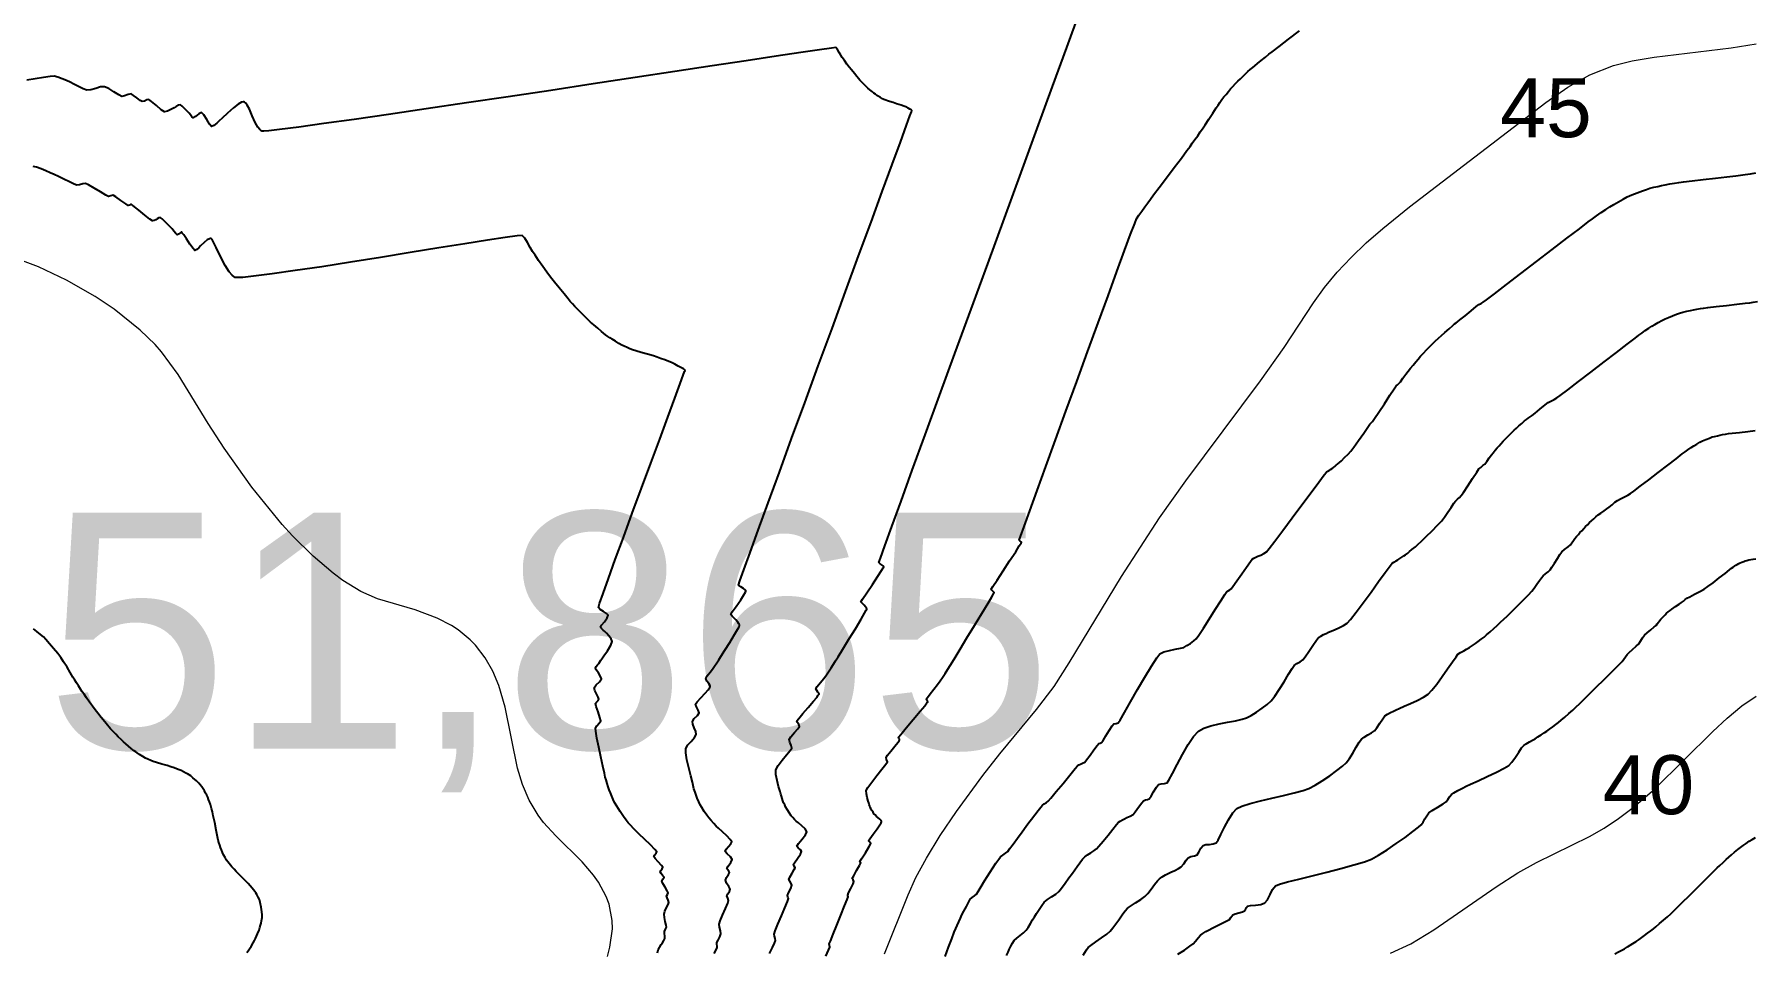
# Model space of a CAD drawing. Extents: x 27 to 849, y 0 to 853.
# Drawn here: x 180.9 to 329.2, y 564.6 to 643.6 of the extents above; entities that cross this region are included whole.
import ezdxf
from ezdxf.enums import TextEntityAlignment as Align

# ---------------------------------------------------------------- set-up
doc = ezdxf.new("R2010")
doc.units = 0
doc.header["$LTSCALE"] = 2
for name, color, linetype in [('Curva 1 m', 5, 'Continuous'), ('Curva Mestra', 1, 'Continuous'), ('TXT - TEXTO 01', 142, 'Continuous')]:
    doc.layers.add(name, color=color, linetype=linetype)
doc.styles.add('ARIAL', font='arial.ttf')

msp = doc.modelspace()

# ---------------------------------------------------------------- linework, layer by layer
at = {"extrusion": (-0.049704, 0.050571, 0.997483), "elevation": -45.88}
msp.add_lwpolyline([(-371.68, 250.55), (-374.36, -58.63), (-849.75, -54.52), (-847.07, 254.67)], close=True, dxfattribs=at)
at = {"layer": 'Curva 1 m', "linetype": 'Continuous', "lineweight": -3}
for points, elevation in [([(244.25, 564.47), (244.34, 564.65), (244.51, 565), (244.69, 565.37), (244.78, 565.6), (244.75, 565.77), (244.69, 565.98), (244.67, 566.15), (244.76, 566.43), (244.99, 567), (245.29, 567.71), (245.58, 568.42), (245.8, 568.97), (245.89, 569.21), (245.84, 569.34), (245.8, 569.47), (245.9, 569.7), (246.1, 570.08), (246.2, 570.36), (246.13, 570.52), (246, 570.7), (245.93, 570.86), (246.02, 571.06), (246.21, 571.39), (246.39, 571.7), (246.48, 571.87), (246.39, 571.99), (246.31, 572.11), (246.42, 572.29), (246.67, 572.66), (246.92, 573.04), (247.02, 573.27), (246.92, 573.41), (246.73, 573.58), (246.63, 573.73), (246.76, 573.94), (247.06, 574.3), (247.35, 574.69), (247.47, 574.97), (247.34, 575.21), (247.05, 575.47), (246.76, 575.72), (246.57, 575.87), (246.43, 576.02), (246.27, 576.18), (246.14, 576.34), (245.99, 576.56), (245.79, 576.87), (245.65, 577.1), (245.57, 577.27), (245.48, 577.47), (245.42, 577.64), (245.36, 577.82), (245.3, 578.02), (245.25, 578.2), (245.18, 578.43), (245.05, 578.86), (244.91, 579.38), (244.82, 579.9), (244.82, 580.3), (245, 580.67), (245.34, 581.13), (245.72, 581.58), (246.04, 581.95), (246.18, 582.17), (246.13, 582.4), (246.01, 582.68), (245.96, 582.92), (246.11, 583.15), (246.41, 583.5), (246.7, 583.84), (246.84, 584.04), (246.79, 584.19), (246.68, 584.37), (246.63, 584.53), (246.78, 584.73), (247.13, 585.15), (247.58, 585.67), (248.04, 586.2), (248.33, 586.54), (248.47, 586.72), (248.52, 586.8), (248.53, 586.81), (248.53, 586.84), (248.5, 586.9), (248.44, 586.99), (248.33, 587.13), (248.26, 587.28), (248.38, 587.47), (248.64, 587.8), (248.94, 588.17), (249.17, 588.47), (249.36, 588.75), (249.57, 589.08), (249.78, 589.4), (249.95, 589.69), (250.17, 590.03), (250.58, 590.7), (251.1, 591.54), (251.66, 592.45), (252.15, 593.27), (252.46, 593.78), (252.6, 594.04), (252.64, 594.13), (252.65, 594.15), (252.65, 594.17), (252.62, 594.23), (252.54, 594.34), (252.43, 594.47), (252.33, 594.57), (252.22, 594.67), (252.14, 594.77), (252.29, 595), (252.65, 595.55), (253.13, 596.26), (253.61, 596.98), (253.91, 597.46), (254.06, 597.7), (254.11, 597.79), (254.11, 597.81), (254.1, 597.83), (254.06, 597.87), (253.97, 597.94), (253.81, 598.03), (253.69, 598.15), (253.82, 598.53), (254.2, 599.58), (254.8, 601.25), (255.6, 603.45), (256.57, 606.11), (257.69, 609.16), (258.92, 612.54), (260.24, 616.17), (261.63, 619.97), (263.07, 623.88), (264.51, 627.83), (265.94, 631.74), (267.33, 635.54), (268.66, 639.16), (269.9, 642.53), (271.01, 645.58)], 47), ([(249.12, 564.25), (249.36, 564.76), (249.47, 565.02), (249.44, 565.16), (249.41, 565.3), (249.51, 565.54), (249.74, 566.13), (250.06, 566.92), (250.41, 567.78), (250.72, 568.57), (250.96, 569.14), (251.05, 569.37), (251.02, 569.44), (251, 569.5), (251.08, 569.69), (251.27, 570.08), (251.46, 570.48), (251.54, 570.68), (251.47, 570.81), (251.4, 570.93), (251.52, 571.16), (251.77, 571.62), (252.02, 572.07), (252.13, 572.28), (252.09, 572.34), (252.05, 572.4), (252.2, 572.64), (252.53, 573.16), (252.85, 573.68), (253, 573.95), (252.9, 574.06), (252.8, 574.18), (252.92, 574.36), (253.2, 574.75), (253.54, 575.22), (253.77, 575.56), (253.89, 575.74), (253.92, 575.82), (253.93, 575.84), (253.92, 575.87), (253.88, 575.93), (253.78, 576.04), (253.61, 576.18), (253.48, 576.29), (253.37, 576.41), (253.26, 576.52), (253.19, 576.64), (253.08, 576.79), (253.02, 576.91), (252.95, 577.04), (252.9, 577.18), (252.86, 577.32), (252.82, 577.46), (252.77, 577.61), (252.68, 577.91), (252.61, 578.24), (252.6, 578.51), (252.75, 578.77), (253.09, 579.24), (253.52, 579.81), (253.95, 580.36), (254.28, 580.79), (254.42, 580.99), (254.36, 581.18), (254.31, 581.37), (254.44, 581.55), (254.73, 581.92), (255.07, 582.34), (255.31, 582.64), (255.43, 582.79), (255.47, 582.85), (255.48, 582.86), (255.48, 582.88), (255.46, 582.93), (255.41, 583.01), (255.38, 583.11), (255.57, 583.35), (256.03, 583.91), (256.64, 584.63), (257.25, 585.35), (257.64, 585.82), (257.83, 586.06), (257.9, 586.14), (257.9, 586.15), (257.9, 586.17), (257.88, 586.22), (257.82, 586.3), (257.77, 586.39), (257.87, 586.53), (258.11, 586.85), (258.43, 587.25), (258.74, 587.65), (258.98, 587.97), (259.17, 588.26), (259.4, 588.6), (259.62, 588.96), (259.84, 589.3), (260.03, 589.6), (260.26, 589.98), (260.7, 590.7), (261.28, 591.66), (261.93, 592.72), (262.56, 593.76), (263.1, 594.66), (263.42, 595.19), (263.57, 595.45), (263.61, 595.53), (263.62, 595.54), (263.62, 595.56), (263.59, 595.61), (263.52, 595.69), (263.46, 595.76), (263.41, 595.8), (263.37, 595.85), (263.51, 596.08), (263.89, 596.65), (264.4, 597.44), (264.96, 598.3), (265.48, 599.09), (265.79, 599.58), (265.94, 599.81), (265.99, 599.89), (265.99, 599.91), (265.99, 599.92), (265.95, 599.95), (265.86, 600.01), (265.78, 600.08), (265.89, 600.39), (266.2, 601.26), (266.69, 602.61), (267.32, 604.35), (268.07, 606.42), (268.91, 608.73), (269.81, 611.2), (270.74, 613.75), (271.67, 616.31), (272.58, 618.8), (273.44, 621.13), (274.21, 623.23), (274.87, 625.03), (275.39, 626.43), (275.74, 627.37), (275.9, 627.76), (276.09, 628.08), (276.34, 628.43), (276.61, 628.8), (276.87, 629.15), (277.1, 629.45), (277.37, 629.82), (277.86, 630.47), (278.48, 631.3), (279.14, 632.18), (279.76, 633), (280.24, 633.64), (280.51, 634), (280.7, 634.27), (280.93, 634.59), (281.17, 634.92), (281.39, 635.25), (281.58, 635.52), (281.81, 635.87), (282.13, 636.36), (282.47, 636.87), (282.75, 637.31), (282.92, 637.55), (283.08, 637.78), (283.26, 638.04), (283.43, 638.26), (283.61, 638.48), (283.82, 638.73), (284, 638.95), (284.2, 639.16), (284.43, 639.41), (284.64, 639.62), (284.85, 639.83), (285.11, 640.08), (285.33, 640.29), (285.5, 640.44), (285.7, 640.62), (285.91, 640.8), (286.08, 640.95), (286.31, 641.14), (286.65, 641.41), (287, 641.7), (287.3, 641.94), (287.59, 642.16), (288.19, 642.62), (289, 643.24), (289.95, 643.97)], 46), ([(239.5, 564.49), (239.65, 564.78), (239.74, 564.98), (239.75, 565.12), (239.73, 565.28), (239.73, 565.42), (239.83, 565.62), (239.99, 565.91), (240.08, 566.17), (240.05, 566.43), (239.96, 566.74), (239.92, 567.01), (240.02, 567.29), (240.22, 567.79), (240.46, 568.35), (240.66, 568.82), (240.74, 569.05), (240.67, 569.24), (240.59, 569.44), (240.67, 569.61), (240.8, 569.83), (240.86, 570.03), (240.76, 570.25), (240.56, 570.54), (240.46, 570.78), (240.55, 571.01), (240.73, 571.27), (240.82, 571.45), (240.75, 571.57), (240.63, 571.7), (240.57, 571.81), (240.69, 572.01), (240.93, 572.32), (241.05, 572.58), (240.89, 572.81), (240.61, 573.05), (240.45, 573.27), (240.54, 573.46), (240.74, 573.68), (240.93, 573.92), (241.01, 574.11), (240.88, 574.31), (240.58, 574.61), (240.21, 574.96), (239.87, 575.26), (239.66, 575.45), (239.45, 575.67), (239.22, 575.92), (239.03, 576.15), (238.86, 576.38), (238.64, 576.72), (238.42, 577.06), (238.28, 577.29), (238.16, 577.55), (238.04, 577.85), (237.93, 578.11), (237.85, 578.37), (237.75, 578.67), (237.68, 578.94), (237.61, 579.23), (237.47, 579.78), (237.31, 580.47), (237.15, 581.17), (237.05, 581.75), (237.04, 582.1), (237.2, 582.41), (237.5, 582.75), (237.79, 583.08), (237.94, 583.34), (237.91, 583.6), (237.78, 583.92), (237.65, 584.24), (237.61, 584.47), (237.78, 584.72), (238.05, 584.99), (238.2, 585.21), (238.12, 585.44), (237.96, 585.72), (237.89, 585.95), (238.03, 586.16), (238.34, 586.51), (238.71, 586.91), (238.97, 587.2), (239.1, 587.37), (239.14, 587.45), (239.15, 587.47), (239.15, 587.51), (239.12, 587.6), (239.02, 587.74), (238.86, 587.95), (238.76, 588.17), (238.89, 588.41), (239.14, 588.71), (239.36, 588.97), (239.53, 589.22), (239.72, 589.52), (239.88, 589.78), (240.06, 590.06), (240.41, 590.61), (240.84, 591.28), (241.25, 591.95), (241.51, 592.4), (241.64, 592.63), (241.68, 592.73), (241.68, 592.75), (241.67, 592.79), (241.63, 592.88), (241.53, 593.03), (241.35, 593.23), (241.19, 593.39), (241.03, 593.53), (240.92, 593.68), (241.05, 593.91), (241.38, 594.38), (241.78, 594.95), (242.05, 595.36), (242.18, 595.59), (242.23, 595.68), (242.23, 595.71), (242.22, 595.74), (242.16, 595.81), (242.01, 595.91), (241.78, 596.05), (241.6, 596.22), (241.71, 596.57), (242.05, 597.52), (242.59, 599.01), (243.29, 600.95), (244.14, 603.29), (245.11, 605.94), (246.17, 608.84), (247.3, 611.92), (248.47, 615.1), (249.65, 618.32), (250.81, 621.5), (251.94, 624.57), (253.01, 627.47), (253.98, 630.11), (254.83, 632.43), (255.54, 634.37), (256.08, 635.83), (256.37, 636.63), (256.5, 636.98), (256.53, 637.09), (256.54, 637.1), (256.53, 637.11), (256.5, 637.13), (256.44, 637.17), (256.37, 637.21), (256.21, 637.3), (256, 637.4), (255.84, 637.47), (255.61, 637.55), (255.42, 637.62), (255.21, 637.68), (254.91, 637.77), (254.61, 637.86), (254.42, 637.92), (254.28, 637.97), (254.12, 638.04), (253.99, 638.11), (253.83, 638.2), (253.64, 638.32), (253.52, 638.4), (253.39, 638.49), (253.26, 638.58), (253.13, 638.69), (252.92, 638.87), (252.74, 639.03), (252.55, 639.21), (252.34, 639.42), (252.2, 639.57), (252.06, 639.71), (251.92, 639.86), (251.8, 640.01), (251.58, 640.28), (251.33, 640.59), (251.13, 640.84), (250.94, 641.09), (250.73, 641.39), (250.53, 641.67), (250.4, 641.87), (250.27, 642.1), (250.13, 642.35), (249.98, 642.51), (249.6, 642.47), (248.57, 642.32), (246.96, 642.08), (244.83, 641.77), (242.26, 641.38), (239.33, 640.94), (236.11, 640.45), (232.67, 639.93), (229.07, 639.39), (225.41, 638.83), (221.73, 638.28), (218.13, 637.75), (214.67, 637.23), (211.42, 636.76), (208.46, 636.33), (205.86, 635.96), (203.69, 635.66), (202.03, 635.45), (201.11, 635.34), (200.68, 635.31), (200.54, 635.3), (200.5, 635.31), (200.44, 635.34), (200.33, 635.45), (200.16, 635.67), (199.94, 636.07), (199.68, 636.64), (199.43, 637.2), (199.23, 637.56), (199.09, 637.75), (199, 637.82), (198.95, 637.83), (198.89, 637.83), (198.74, 637.8), (198.47, 637.65), (198.06, 637.33), (197.53, 636.86), (197.09, 636.43), (196.84, 636.2), (196.62, 636.01), (196.37, 635.81), (196.17, 635.72), (196, 635.91), (195.75, 636.31), (195.49, 636.71), (195.31, 636.91), (195.07, 636.81), (194.78, 636.59), (194.58, 636.47), (194.47, 636.55), (194.35, 636.71), (194.25, 636.85), (194.11, 637), (193.88, 637.25), (193.64, 637.48), (193.48, 637.59), (193.32, 637.55), (193.12, 637.43), (192.94, 637.33), (192.71, 637.2), (192.38, 637.04), (192.11, 636.98), (191.83, 637.15), (191.41, 637.52), (191, 637.88), (190.76, 638.05), (190.59, 638.01), (190.38, 637.9), (190.2, 637.86), (190.02, 637.96), (189.74, 638.18), (189.44, 638.4), (189.23, 638.52), (188.98, 638.47), (188.68, 638.35), (188.43, 638.29), (188.17, 638.43), (187.75, 638.7), (187.31, 638.99), (186.94, 639.14), (186.6, 639.12), (186.19, 639), (185.77, 638.88), (185.43, 638.85), (185.09, 638.95), (184.69, 639.15), (184.3, 639.36), (183.97, 639.53), (183.66, 639.67), (183.29, 639.83), (182.93, 639.97), (182.61, 640.05), (182.26, 640.03), (181.67, 639.94), (180.97, 639.82), (180.26, 639.7)], 48), ([(234.62, 564.54), (234.67, 564.78), (234.78, 565), (234.93, 565.24), (235.03, 565.41), (235.14, 565.59), (235.23, 565.78), (235.23, 565.96), (235.22, 566.2), (235.22, 566.38), (235.31, 566.56), (235.39, 566.75), (235.36, 566.93), (235.28, 567.24), (235.2, 567.59), (235.18, 567.87), (235.25, 568.12), (235.39, 568.43), (235.52, 568.71), (235.58, 568.88), (235.53, 569.07), (235.44, 569.27), (235.39, 569.41), (235.46, 569.56), (235.53, 569.7), (235.44, 569.88), (235.26, 570.2), (235.07, 570.52), (234.99, 570.7), (235.08, 570.87), (235.17, 571.04), (235.08, 571.18), (234.92, 571.37), (234.83, 571.52), (234.89, 571.64), (235.01, 571.78), (235.07, 571.9), (234.94, 572.07), (234.67, 572.36), (234.4, 572.65), (234.28, 572.82), (234.35, 572.95), (234.49, 573.11), (234.56, 573.24), (234.39, 573.44), (233.99, 573.84), (233.49, 574.32), (233.03, 574.76), (232.75, 575.03), (232.55, 575.24), (232.32, 575.49), (232.09, 575.74), (231.91, 575.96), (231.69, 576.27), (231.39, 576.72), (231.1, 577.17), (230.91, 577.49), (230.8, 577.73), (230.67, 578.03), (230.55, 578.32), (230.45, 578.58), (230.36, 578.83), (230.27, 579.13), (230.18, 579.43), (230.11, 579.68), (230.04, 580), (229.9, 580.62), (229.73, 581.41), (229.55, 582.25), (229.39, 583.03), (229.28, 583.62), (229.25, 583.89), (229.38, 584.09), (229.58, 584.31), (229.71, 584.51), (229.65, 584.81), (229.49, 585.29), (229.33, 585.76), (229.27, 586.01), (229.35, 586.14), (229.48, 586.27), (229.56, 586.39), (229.5, 586.56), (229.35, 586.84), (229.2, 587.14), (229.14, 587.37), (229.32, 587.62), (229.61, 587.89), (229.78, 588.13), (229.7, 588.35), (229.52, 588.64), (229.33, 588.9), (229.25, 589.07), (229.31, 589.2), (229.44, 589.34), (229.55, 589.46), (229.63, 589.59), (229.73, 589.74), (229.81, 589.87), (229.98, 590.11), (230.29, 590.56), (230.58, 591.04), (230.71, 591.36), (230.62, 591.57), (230.42, 591.83), (230.2, 592.06), (230.06, 592.21), (229.93, 592.33), (229.77, 592.47), (229.69, 592.59), (229.79, 592.77), (230.03, 593.06), (230.26, 593.38), (230.35, 593.61), (230.21, 593.77), (229.94, 593.94), (229.66, 594.12), (229.51, 594.29), (229.61, 594.62), (229.91, 595.49), (230.37, 596.78), (230.97, 598.42), (231.67, 600.32), (232.43, 602.4), (233.23, 604.56), (234.03, 606.72), (234.8, 608.79), (235.5, 610.68), (236.1, 612.3), (236.57, 613.58), (236.83, 614.29), (236.94, 614.61), (236.98, 614.71), (236.98, 614.73), (236.97, 614.75), (236.94, 614.78), (236.86, 614.83), (236.74, 614.9), (236.61, 614.97), (236.4, 615.08), (236.09, 615.24), (235.82, 615.38), (235.58, 615.48), (235.24, 615.61), (234.88, 615.74), (234.57, 615.85), (234.25, 615.95), (233.75, 616.09), (233.21, 616.25), (232.73, 616.39), (232.45, 616.48), (232.23, 616.56), (231.98, 616.67), (231.73, 616.79), (231.52, 616.89), (231.28, 617.02), (230.98, 617.21), (230.69, 617.39), (230.5, 617.51), (230.33, 617.63), (230.13, 617.78), (229.96, 617.91), (229.77, 618.07), (229.46, 618.33), (229.12, 618.62), (228.84, 618.87), (228.56, 619.13), (228.21, 619.48), (227.88, 619.8), (227.68, 620.01), (227.49, 620.21), (227.28, 620.44), (227.09, 620.65), (226.9, 620.88), (226.55, 621.3), (226.13, 621.81), (225.72, 622.32), (225.39, 622.75), (225.08, 623.16), (224.72, 623.66), (224.36, 624.18), (224.05, 624.63), (223.83, 624.94), (223.63, 625.29), (223.41, 625.71), (223.18, 626.09), (222.93, 626.32), (222.52, 626.29), (221.49, 626.15), (219.96, 625.92), (218.01, 625.61), (215.76, 625.25), (213.3, 624.85), (210.73, 624.44), (208.15, 624.03), (205.67, 623.64), (203.38, 623.3), (201.39, 623.02), (199.79, 622.81), (198.87, 622.72), (198.41, 622.7), (198.24, 622.71), (198.19, 622.72), (198.11, 622.77), (197.94, 622.91), (197.69, 623.21), (197.35, 623.75), (196.94, 624.53), (196.58, 625.28), (196.34, 625.75), (196.21, 625.99), (196.14, 626.07), (196.12, 626.08), (196.08, 626.08), (195.98, 626.05), (195.8, 625.94), (195.54, 625.72), (195.23, 625.43), (195.06, 625.27), (194.89, 625.12), (194.73, 625.03), (194.59, 625.2), (194.31, 625.59), (194, 626.05), (193.77, 626.38), (193.65, 626.54), (193.6, 626.6), (193.58, 626.61), (193.56, 626.61), (193.52, 626.59), (193.44, 626.54), (193.33, 626.45), (193.21, 626.39), (193.09, 626.5), (192.92, 626.71), (192.77, 626.89), (192.57, 627.1), (192.24, 627.44), (191.92, 627.75), (191.75, 627.89), (191.62, 627.84), (191.48, 627.76), (191.37, 627.69), (191.21, 627.61), (191.07, 627.58), (190.85, 627.73), (190.41, 628.09), (189.9, 628.51), (189.54, 628.8), (189.35, 628.95), (189.28, 629.01), (189.27, 629.01), (189.25, 629.01), (189.19, 629), (189.1, 628.95), (188.99, 628.92), (188.78, 629.06), (188.35, 629.35), (187.93, 629.65), (187.69, 629.79), (187.49, 629.74), (187.29, 629.68), (187.06, 629.8), (186.6, 630.08), (186.06, 630.41), (185.57, 630.69), (185.3, 630.82), (185.07, 630.79), (184.79, 630.7), (184.55, 630.67), (184.32, 630.75), (183.92, 630.94), (183.44, 631.18), (182.97, 631.41), (182.61, 631.58), (182.27, 631.72), (181.88, 631.89), (181.47, 632.06), (181.09, 632.2), (180.78, 632.27)], 49), ([(259.39, 564.21), (259.69, 565.01), (259.97, 565.74), (260.19, 566.31), (260.31, 566.62), (260.43, 566.89), (260.57, 567.21), (260.72, 567.53), (260.85, 567.8), (261.01, 568.12), (261.23, 568.54), (261.44, 568.92), (261.57, 569.15), (261.73, 569.29), (261.93, 569.44), (262.09, 569.59), (262.25, 569.83), (262.51, 570.26), (262.8, 570.74), (263.04, 571.14), (263.25, 571.45), (263.51, 571.85), (263.78, 572.27), (264.02, 572.61), (264.17, 572.8), (264.36, 572.96), (264.6, 573.12), (264.8, 573.27), (264.96, 573.48), (265.26, 573.89), (265.64, 574.42), (266.04, 574.97), (266.38, 575.44), (266.61, 575.76), (266.84, 576.06), (267.12, 576.43), (267.41, 576.79), (267.65, 577.09), (267.79, 577.25), (267.94, 577.36), (268.13, 577.48), (268.29, 577.59), (268.51, 577.85), (268.98, 578.42), (269.57, 579.13), (270.16, 579.85), (270.62, 580.4), (270.81, 580.63), (270.93, 580.72), (271.06, 580.79), (271.24, 580.87), (271.44, 580.97), (271.59, 581.16), (271.89, 581.55), (272.23, 582.01), (272.51, 582.39), (272.64, 582.56), (272.77, 582.6), (272.89, 582.65), (273.01, 582.82), (273.26, 583.22), (273.55, 583.69), (273.81, 584.08), (273.94, 584.27), (274.13, 584.3), (274.32, 584.34), (274.48, 584.59), (274.85, 585.24), (275.38, 586.16), (275.98, 587.21), (276.61, 588.27), (277.18, 589.23), (277.64, 589.94), (277.91, 590.28), (278.26, 590.45), (278.73, 590.58), (279.24, 590.68), (279.69, 590.77), (279.98, 590.85), (280.24, 591), (280.54, 591.19), (280.83, 591.4), (281.05, 591.59), (281.27, 591.89), (281.66, 592.49), (282.16, 593.27), (282.68, 594.1), (283.16, 594.85), (283.52, 595.41), (283.68, 595.65), (283.79, 595.73), (283.94, 595.81), (284.05, 595.89), (284.21, 596.1), (284.54, 596.58), (284.96, 597.18), (285.38, 597.77), (285.71, 598.24), (285.86, 598.45), (286.02, 598.54), (286.18, 598.63), (286.34, 598.69), (286.6, 598.8), (286.88, 598.94), (287.1, 599.07), (287.33, 599.35), (287.83, 600), (288.52, 600.92), (289.32, 602), (290.15, 603.12), (290.94, 604.18), (291.61, 605.08), (292.08, 605.71), (292.26, 605.95), (292.38, 606.03), (292.51, 606.09), (292.63, 606.18), (292.76, 606.26), (292.88, 606.35), (293.01, 606.45), (293.11, 606.53), (293.26, 606.66), (293.38, 606.77), (293.55, 606.93), (293.83, 607.19), (294.14, 607.5), (294.38, 607.76), (294.64, 608.1), (295.04, 608.68), (295.48, 609.31), (295.83, 609.83), (296, 610.07), (296.13, 610.18), (296.25, 610.3), (296.42, 610.55), (296.79, 611.11), (297.26, 611.84), (297.74, 612.56), (298.11, 613.13), (298.27, 613.37), (298.4, 613.47), (298.52, 613.58), (298.64, 613.73), (298.85, 614.03), (299.1, 614.37), (299.3, 614.65), (299.5, 614.89), (299.73, 615.17), (299.96, 615.45), (300.17, 615.68), (300.38, 615.92), (300.64, 616.2), (300.9, 616.47), (301.12, 616.7), (301.36, 616.94), (301.64, 617.21), (301.93, 617.48), (302.18, 617.71), (302.47, 617.97), (302.83, 618.29), (303.15, 618.57), (303.31, 618.71), (303.44, 618.8), (303.56, 618.88), (303.77, 619.05), (304.21, 619.41), (304.73, 619.84), (305.18, 620.2), (305.41, 620.38), (305.59, 620.47), (305.78, 620.57), (306.06, 620.78), (306.76, 621.31), (307.78, 622.1), (309.02, 623.05), (310.37, 624.08), (311.73, 625.12), (313, 626.09), (314.07, 626.91), (314.83, 627.49), (315.19, 627.76), (315.54, 628.01), (315.94, 628.3), (316.35, 628.58), (316.69, 628.8), (317.03, 629.01), (317.44, 629.24), (317.85, 629.47), (318.2, 629.65), (318.59, 629.82), (319.06, 630.01), (319.51, 630.18), (319.85, 630.3), (320.15, 630.39), (320.49, 630.48), (320.84, 630.56), (321.14, 630.63), (321.46, 630.69), (321.87, 630.77), (322.28, 630.83), (322.64, 630.89), (323.03, 630.94), (323.79, 631.03), (324.75, 631.14), (325.79, 631.26), (326.77, 631.37), (327.54, 631.46), (327.96, 631.51), (328.36, 631.57), (328.82, 631.64), (329.29, 631.72)], 44), ([(264.68, 564.31), (264.82, 564.59), (264.93, 564.81), (265.06, 565.1), (265.21, 565.38), (265.36, 565.6), (265.57, 565.8), (265.86, 566.03), (266.16, 566.26), (266.39, 566.48), (266.57, 566.73), (266.76, 567.05), (266.94, 567.37), (267.11, 567.64), (267.28, 567.93), (267.5, 568.27), (267.73, 568.62), (267.95, 568.89), (268.22, 569.12), (268.57, 569.36), (268.93, 569.6), (269.21, 569.83), (269.44, 570.11), (269.75, 570.53), (270.07, 570.99), (270.37, 571.41), (270.57, 571.69), (270.77, 571.97), (271.01, 572.29), (271.25, 572.59), (271.45, 572.81), (271.67, 572.98), (271.95, 573.15), (272.23, 573.32), (272.45, 573.49), (272.66, 573.73), (273.02, 574.16), (273.44, 574.68), (273.85, 575.19), (274.18, 575.59), (274.35, 575.78), (274.5, 575.88), (274.68, 575.99), (274.85, 576.08), (275.06, 576.18), (275.36, 576.31), (275.6, 576.45), (275.79, 576.69), (276.07, 577.07), (276.34, 577.45), (276.5, 577.64), (276.66, 577.71), (276.85, 577.75), (277, 577.81), (277.15, 578.02), (277.37, 578.41), (277.61, 578.81), (277.79, 579.03), (278.02, 579.09), (278.31, 579.11), (278.54, 579.17), (278.69, 579.41), (278.99, 579.98), (279.39, 580.76), (279.86, 581.63), (280.35, 582.48), (280.82, 583.18), (281.23, 583.63), (281.69, 583.88), (282.31, 584.08), (283.02, 584.25), (283.75, 584.4), (284.42, 584.53), (284.99, 584.65), (285.37, 584.77), (285.78, 584.99), (286.25, 585.28), (286.73, 585.6), (287.16, 585.94), (287.51, 586.25), (287.81, 586.63), (288.19, 587.22), (288.61, 587.89), (289, 588.54), (289.31, 589.04), (289.48, 589.29), (289.71, 589.45), (290, 589.61), (290.23, 589.77), (290.42, 590.02), (290.74, 590.48), (291.1, 591.01), (291.41, 591.46), (291.59, 591.69), (291.78, 591.82), (292.02, 591.95), (292.23, 592.05), (292.45, 592.15), (292.83, 592.31), (293.29, 592.51), (293.73, 592.73), (294.06, 592.94), (294.34, 593.26), (294.82, 593.88), (295.43, 594.69), (296.11, 595.61), (296.76, 596.51), (297.33, 597.3), (297.75, 597.86), (297.93, 598.1), (298.08, 598.2), (298.27, 598.3), (298.43, 598.39), (298.59, 598.49), (298.77, 598.61), (298.93, 598.72), (299.09, 598.83), (299.27, 598.97), (299.43, 599.1), (299.64, 599.27), (299.93, 599.52), (300.18, 599.75), (300.43, 599.98), (300.86, 600.39), (301.37, 600.89), (301.85, 601.37), (302.18, 601.72), (302.43, 602.05), (302.73, 602.48), (303.02, 602.91), (303.26, 603.26), (303.39, 603.45), (303.55, 603.6), (303.74, 603.76), (303.89, 603.92), (304.09, 604.2), (304.45, 604.75), (304.86, 605.39), (305.22, 605.94), (305.41, 606.22), (305.56, 606.35), (305.75, 606.5), (305.91, 606.63), (306.08, 606.85), (306.3, 607.16), (306.49, 607.43), (306.64, 607.61), (306.81, 607.83), (306.99, 608.03), (307.14, 608.21), (307.3, 608.39), (307.49, 608.6), (307.69, 608.8), (307.86, 608.98), (308.04, 609.15), (308.25, 609.36), (308.46, 609.56), (308.65, 609.73), (308.85, 609.92), (309.11, 610.14), (309.34, 610.35), (309.5, 610.48), (309.66, 610.59), (309.84, 610.72), (310, 610.83), (310.25, 611.02), (310.67, 611.38), (311.11, 611.73), (311.38, 611.94), (311.62, 612.07), (311.9, 612.21), (312.13, 612.34), (312.41, 612.54), (313.06, 613.04), (313.98, 613.74), (315.05, 614.56), (316.19, 615.43), (317.27, 616.26), (318.2, 616.98), (318.88, 617.49), (319.19, 617.73), (319.45, 617.92), (319.75, 618.13), (320.06, 618.34), (320.32, 618.51), (320.57, 618.66), (320.87, 618.84), (321.18, 619.01), (321.45, 619.15), (321.74, 619.27), (322.09, 619.42), (322.43, 619.54), (322.69, 619.63), (322.99, 619.72), (323.34, 619.81), (323.65, 619.88), (323.89, 619.93), (324.2, 619.98), (324.51, 620.03), (324.77, 620.07), (325.15, 620.12), (325.87, 620.2), (326.75, 620.3), (327.64, 620.41), (328.37, 620.49), (328.76, 620.54), (329.06, 620.58), (329.41, 620.64)], 43), ([(271.29, 564.34), (271.43, 564.57), (271.58, 564.8), (271.73, 564.98), (271.97, 565.17), (272.39, 565.48), (272.88, 565.82), (273.33, 566.15), (273.62, 566.39), (273.86, 566.68), (274.12, 567.04), (274.36, 567.39), (274.53, 567.63), (274.71, 567.88), (274.91, 568.16), (275.11, 568.38), (275.38, 568.56), (275.8, 568.83), (276.26, 569.12), (276.61, 569.39), (276.86, 569.66), (277.16, 570.02), (277.46, 570.41), (277.71, 570.73), (277.88, 570.92), (278.1, 571.08), (278.38, 571.24), (278.63, 571.37), (278.86, 571.49), (279.19, 571.64), (279.52, 571.79), (279.75, 571.93), (279.96, 572.19), (280.17, 572.51), (280.36, 572.73), (280.59, 572.82), (280.88, 572.89), (281.11, 572.98), (281.27, 573.22), (281.44, 573.55), (281.63, 573.79), (281.86, 573.86), (282.18, 573.88), (282.51, 573.92), (282.75, 574), (282.92, 574.24), (283.17, 574.72), (283.48, 575.35), (283.83, 576), (284.2, 576.58), (284.55, 576.97), (284.98, 577.17), (285.68, 577.39), (286.57, 577.63), (287.56, 577.86), (288.56, 578.09), (289.49, 578.31), (290.25, 578.51), (290.76, 578.69), (291.29, 578.97), (291.9, 579.35), (292.55, 579.79), (293.15, 580.23), (293.64, 580.61), (293.97, 580.91), (294.25, 581.27), (294.55, 581.74), (294.84, 582.24), (295.09, 582.67), (295.28, 582.93), (295.53, 583.12), (295.84, 583.3), (296.16, 583.48), (296.41, 583.66), (296.62, 583.93), (296.87, 584.32), (297.12, 584.69), (297.31, 584.94), (297.52, 585.08), (297.78, 585.23), (298.04, 585.36), (298.27, 585.47), (298.53, 585.59), (298.97, 585.77), (299.52, 586), (300.1, 586.27), (300.62, 586.55), (301.02, 586.81), (301.35, 587.15), (301.77, 587.69), (302.24, 588.33), (302.71, 588.99), (303.12, 589.59), (303.44, 590.04), (303.6, 590.25), (303.83, 590.4), (304.11, 590.55), (304.35, 590.68), (304.59, 590.84), (304.86, 591.02), (305.1, 591.18), (305.34, 591.35), (305.61, 591.56), (305.85, 591.74), (306.07, 591.92), (306.38, 592.19), (306.7, 592.47), (306.98, 592.72), (307.28, 593.01), (307.83, 593.54), (308.49, 594.19), (309.16, 594.85), (309.69, 595.38), (309.98, 595.68), (310.18, 595.95), (310.4, 596.29), (310.62, 596.61), (310.79, 596.83), (310.95, 597), (311.16, 597.18), (311.37, 597.36), (311.54, 597.53), (311.69, 597.75), (311.92, 598.11), (312.17, 598.5), (312.39, 598.85), (312.55, 599.07), (312.79, 599.28), (313.09, 599.51), (313.3, 599.69), (313.43, 599.85), (313.56, 600.05), (313.69, 600.22), (313.82, 600.39), (313.98, 600.58), (314.12, 600.74), (314.27, 600.9), (314.44, 601.09), (314.6, 601.25), (314.76, 601.41), (314.95, 601.59), (315.12, 601.75), (315.3, 601.91), (315.5, 602.1), (315.69, 602.25), (315.91, 602.41), (316.2, 602.6), (316.44, 602.77), (316.63, 602.92), (316.88, 603.13), (317.13, 603.35), (317.36, 603.51), (317.61, 603.65), (317.91, 603.8), (318.23, 603.96), (318.48, 604.1), (318.76, 604.3), (319.31, 604.72), (320.04, 605.28), (320.87, 605.91), (321.69, 606.54), (322.41, 607.1), (322.94, 607.51), (323.19, 607.7), (323.43, 607.87), (323.7, 608.06), (323.94, 608.22), (324.18, 608.36), (324.45, 608.51), (324.69, 608.64), (324.96, 608.76), (325.28, 608.88), (325.52, 608.97), (325.72, 609.02), (325.96, 609.08), (326.16, 609.13), (326.39, 609.17), (326.67, 609.22), (326.91, 609.26), (327.24, 609.3), (327.87, 609.37), (328.59, 609.45), (329.22, 609.53)], 42), ([(279.47, 564.41), (280.02, 564.77), (280.5, 565.1), (280.78, 565.3), (280.98, 565.53), (281.2, 565.82), (281.41, 566.06), (281.61, 566.2), (281.88, 566.37), (282.17, 566.53), (282.41, 566.67), (282.75, 566.84), (283.23, 567.07), (283.67, 567.28), (283.91, 567.42), (284.01, 567.54), (284.11, 567.69), (284.21, 567.81), (284.4, 567.89), (284.71, 567.98), (285.03, 568.08), (285.21, 568.15), (285.3, 568.27), (285.38, 568.44), (285.47, 568.55), (285.71, 568.6), (286.15, 568.64), (286.62, 568.7), (286.97, 568.83), (287.19, 569.11), (287.41, 569.55), (287.63, 570), (287.87, 570.31), (288.21, 570.44), (288.91, 570.64), (289.89, 570.89), (291.05, 571.18), (292.3, 571.49), (293.52, 571.81), (294.64, 572.11), (295.54, 572.38), (296.14, 572.6), (296.76, 572.94), (297.5, 573.4), (298.28, 573.94), (299.04, 574.48), (299.7, 574.98), (300.19, 575.36), (300.43, 575.56), (300.59, 575.78), (300.75, 576.07), (300.92, 576.35), (301.08, 576.58), (301.39, 576.8), (301.86, 577.09), (302.32, 577.36), (302.58, 577.54), (302.73, 577.74), (302.88, 577.98), (303.04, 578.18), (303.25, 578.32), (303.6, 578.52), (303.99, 578.73), (304.32, 578.9), (304.68, 579.07), (305.33, 579.36), (306.12, 579.72), (306.92, 580.1), (307.59, 580.44), (307.98, 580.68), (308.26, 580.97), (308.56, 581.38), (308.84, 581.81), (309.09, 582.18), (309.27, 582.4), (309.49, 582.55), (309.76, 582.7), (310.04, 582.85), (310.27, 582.98), (310.5, 583.13), (310.77, 583.3), (311.04, 583.48), (311.27, 583.64), (311.5, 583.8), (311.77, 584.01), (312.04, 584.21), (312.27, 584.39), (312.49, 584.57), (312.8, 584.84), (313.15, 585.14), (313.49, 585.44), (313.77, 585.69), (314.11, 586.02), (314.71, 586.61), (315.47, 587.35), (316.27, 588.14), (316.99, 588.86), (317.53, 589.4), (317.77, 589.64), (317.9, 589.82), (318.04, 590.04), (318.18, 590.22), (318.36, 590.4), (318.66, 590.67), (318.97, 590.94), (319.18, 591.15), (319.34, 591.39), (319.51, 591.68), (319.68, 591.91), (319.9, 592.11), (320.22, 592.37), (320.52, 592.61), (320.68, 592.74), (320.78, 592.87), (320.88, 593.01), (320.98, 593.14), (321.09, 593.27), (321.21, 593.4), (321.33, 593.52), (321.46, 593.65), (321.59, 593.78), (321.73, 593.9), (321.88, 594.03), (322.05, 594.15), (322.36, 594.36), (322.68, 594.57), (322.88, 594.71), (323.03, 594.83), (323.19, 594.97), (323.34, 595.08), (323.58, 595.21), (323.99, 595.42), (324.46, 595.65), (324.83, 595.86), (325.13, 596.08), (325.59, 596.42), (326.12, 596.83), (326.62, 597.22), (327, 597.52), (327.19, 597.66), (327.31, 597.75), (327.44, 597.84), (327.56, 597.92), (327.68, 597.99), (327.82, 598.07), (327.94, 598.14), (328.07, 598.19), (328.23, 598.25), (328.35, 598.3), (328.51, 598.34), (328.67, 598.38), (328.86, 598.41), (329.05, 598.44), (329.28, 598.47)], 41), ([(199.2, 564.55), (199.32, 564.72), (199.44, 564.88), (199.57, 565.09), (199.75, 565.39), (199.87, 565.59), (199.96, 565.78), (200.05, 565.96), (200.14, 566.18), (200.26, 566.5), (200.34, 566.72), (200.39, 566.91), (200.44, 567.09), (200.48, 567.29), (200.52, 567.57), (200.54, 567.82), (200.51, 568.08), (200.44, 568.48), (200.36, 568.87), (200.29, 569.12), (200.2, 569.32), (200.07, 569.55), (199.98, 569.69), (199.89, 569.83), (199.79, 569.97), (199.67, 570.11), (199.49, 570.32), (199.33, 570.5), (199.13, 570.7), (198.81, 571.02), (198.48, 571.34), (198.28, 571.54), (198.11, 571.73), (197.91, 571.94), (197.79, 572.08), (197.68, 572.22), (197.57, 572.37), (197.47, 572.52), (197.33, 572.76), (197.21, 572.97), (197.12, 573.17), (197.02, 573.4), (196.95, 573.6), (196.88, 573.8), (196.8, 574.03), (196.75, 574.24), (196.68, 574.54), (196.57, 575.11), (196.44, 575.77), (196.32, 576.35), (196.25, 576.68), (196.17, 576.98), (196.07, 577.31), (196, 577.55), (195.92, 577.73), (195.84, 577.94), (195.75, 578.12), (195.66, 578.29), (195.55, 578.49), (195.45, 578.66), (195.34, 578.82), (195.2, 579), (195.07, 579.16), (194.86, 579.36), (194.56, 579.62), (194.37, 579.77), (194.24, 579.86), (194.11, 579.94), (193.96, 580.02), (193.74, 580.14), (193.54, 580.24), (193.3, 580.33), (192.96, 580.46), (192.66, 580.57), (192.35, 580.66), (191.88, 580.8), (191.43, 580.93), (191.15, 581.02), (190.94, 581.1), (190.69, 581.21), (190.49, 581.31), (190.25, 581.45), (189.96, 581.62), (189.77, 581.75), (189.64, 581.84), (189.5, 581.94), (189.38, 582.03), (189.24, 582.15), (189.02, 582.33), (188.78, 582.54), (188.58, 582.72), (188.38, 582.91), (188.13, 583.15), (187.91, 583.38), (187.76, 583.53), (187.62, 583.67), (187.47, 583.84), (187.34, 583.98), (187.21, 584.15), (186.96, 584.44), (186.66, 584.81), (186.37, 585.17), (186.13, 585.47), (185.91, 585.77), (185.66, 586.12), (185.4, 586.49), (185.18, 586.81), (185.02, 587.03), (184.87, 587.26), (184.7, 587.52), (184.53, 587.79), (184.38, 588.02), (184.22, 588.27), (183.99, 588.68), (183.71, 589.14), (183.42, 589.6), (183.18, 589.97), (182.91, 590.32), (182.56, 590.74), (182.21, 591.16), (181.89, 591.52), (181.67, 591.75), (181.42, 591.97), (181.12, 592.21), (180.83, 592.43)], 51), ([(317.11, 564.44), (317.45, 564.61), (317.68, 564.74), (317.95, 564.89), (318.22, 565.05), (318.45, 565.19), (318.68, 565.34), (318.95, 565.51), (319.22, 565.69), (319.45, 565.85), (319.68, 566.02), (319.95, 566.22), (320.22, 566.42), (320.45, 566.6), (320.67, 566.78), (320.98, 567.05), (321.33, 567.35), (321.67, 567.65), (321.95, 567.9), (322.28, 568.22), (322.87, 568.8), (323.61, 569.53), (324.39, 570.31), (325.11, 571.02), (325.67, 571.57), (325.95, 571.85), (326.18, 572.07), (326.45, 572.33), (326.72, 572.58), (326.95, 572.78), (327.18, 572.98), (327.45, 573.21), (327.72, 573.43), (327.95, 573.61), (328.18, 573.78), (328.44, 573.96), (328.71, 574.15), (328.95, 574.3), (329.24, 574.46)], 39)]:
    msp.add_lwpolyline(points, dxfattribs=dict(at, elevation=elevation))
at = {"layer": 'Curva Mestra', "lineweight": 0}
for points, elevation in [([(254.16, 564.44), (256.2, 569.53), (256.88, 571.01), (257.78, 572.69), (258.98, 574.63), (260.38, 576.71), (262.65, 579.82), (264.12, 581.68), (267.28, 585.49), (268.79, 587.48), (270.1, 589.51), (274.59, 596.94), (277.88, 602.01), (280.14, 605.2), (286.59, 613.8), (288.61, 616.69), (291.14, 620.52), (292.11, 621.86), (293.19, 623.16), (294.39, 624.43), (295.7, 625.69), (297.12, 626.94), (299.43, 628.81), (311.19, 637.79), (313.07, 639.09), (314.96, 640.16), (317.02, 640.97), (318.63, 641.38), (320.5, 641.7), (327.15, 642.48), (329.31, 642.83)], 45), ([(230.29, 564.21), (230.5, 565.02), (230.72, 566.59), (230.7, 567.33), (230.43, 568.72), (230.19, 569.38), (229.51, 570.63), (229.09, 571.22), (228.1, 572.37), (225.85, 574.61), (224.79, 575.77), (224.32, 576.39), (223.55, 577.68), (222.97, 579.04), (222.54, 580.43), (221.47, 585.69), (220.92, 587.56), (220.4, 588.79), (219.74, 589.96), (218.93, 591.03), (218.46, 591.51), (217.42, 592.36), (216.85, 592.72), (215.63, 593.36), (213.73, 594.07), (210.47, 595.04), (209.04, 595.67), (207.49, 596.62), (206.66, 597.23), (204.94, 598.7), (203.16, 600.46), (202.27, 601.43), (199.65, 604.65), (197.26, 608.01), (195.88, 610.13), (193.28, 614.34), (191.85, 616.31), (191.3, 616.94), (190.03, 618.18), (187.78, 619.98), (186.15, 621.07), (183.67, 622.49), (181.24, 623.63), (178.96, 624.49)], 50), ([(297.79, 564.52), (299.53, 565.31), (301.53, 566.52), (306.89, 570.22), (308.76, 571.42), (310.36, 572.32), (314.94, 574.55), (316.19, 575.27), (317.44, 576.1), (318.69, 577.04), (320.57, 578.66), (325.57, 583.6), (326.82, 584.76), (328.07, 585.8), (329.32, 586.65)], 40)]:
    msp.add_lwpolyline(points, dxfattribs=dict(at, elevation=elevation)).dxf.unprotected_set("ltscale", 0)

# ---------------------------------------------------------------- texts
at = {"layer": 'TXT - TEXTO 01', "style": 'ARIAL'}
for s, height, p in [('45', 5.08, (311.19, 633.27, 45)), ('51,865', 20.32, (225.26, 576.04)), ('40', 5.08, (320.02, 574.95, 27.5))]:
    msp.add_text(s, height=height, dxfattribs=at).set_placement(p, align=Align.BOTTOM_CENTER)

doc.saveas('drawing.dxf')
